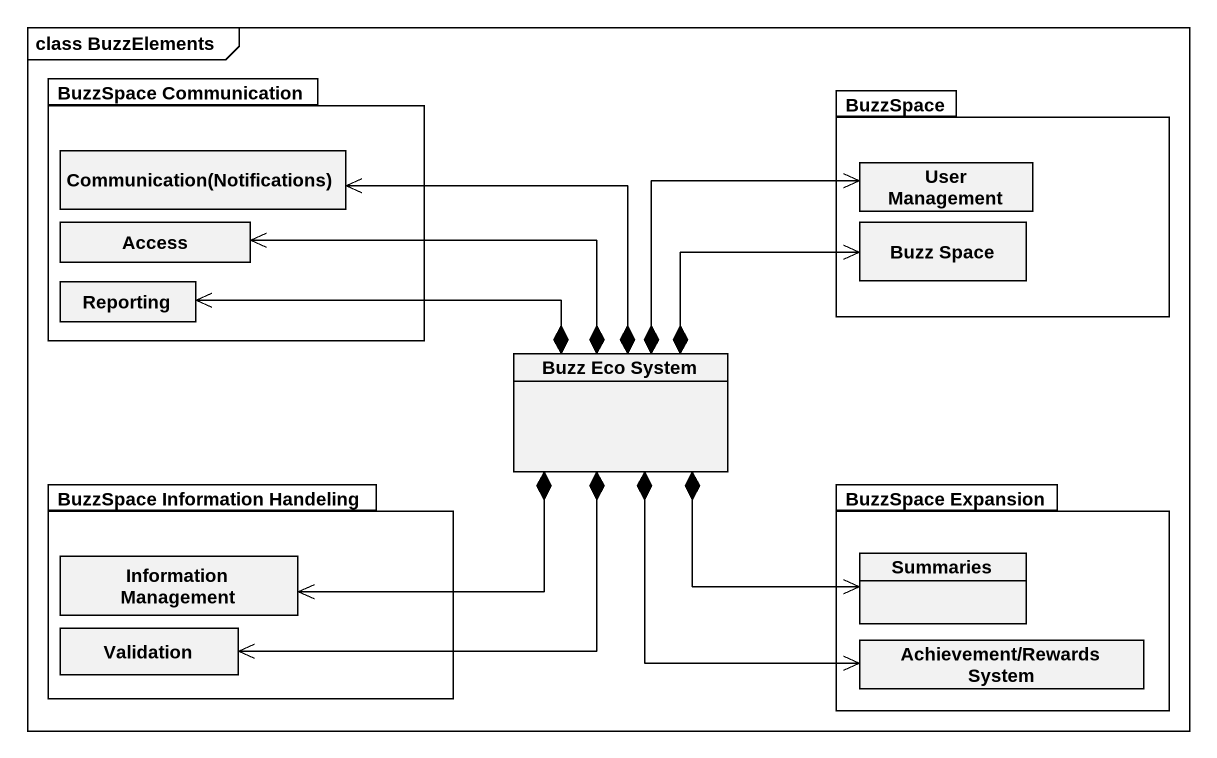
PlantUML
@startuml
mainframe class BuzzElements
hide circle
hide empty members
package "BuzzSpace Communication" as BuzzSpace_Communication {
  class "Communication(Notifications)" as Communication_Notifications
  class Access
  class Reporting
}
package BuzzSpace {
  class "User Management" as User_Management
  class "Buzz Space" as Buzz_Space
}
class "Buzz Eco System" as Buzz_Eco_System
package "BuzzSpace Information Handeling" as BuzzSpace_Information {
  class "Information Management" as Information_Management
  class Validation
}
package "BuzzSpace Expansion" as BuzzSpace_Expansion {
  class Summaries
  class "Achievement/Rewards System" as Achievement_Rewards_System
}
Buzz_Eco_System *-left-> Communication_Notifications
Buzz_Eco_System *-up-> User_Management
Buzz_Eco_System *-left-> Access
Buzz_Eco_System *-right-> Buzz_Space
Buzz_Eco_System *-left-> Reporting
Buzz_Eco_System *-left-> Information_Management
Buzz_Eco_System *-right-> Summaries
Buzz_Eco_System *-left-> Validation
Buzz_Eco_System *--> Achievement_Rewards_System
@enduml
